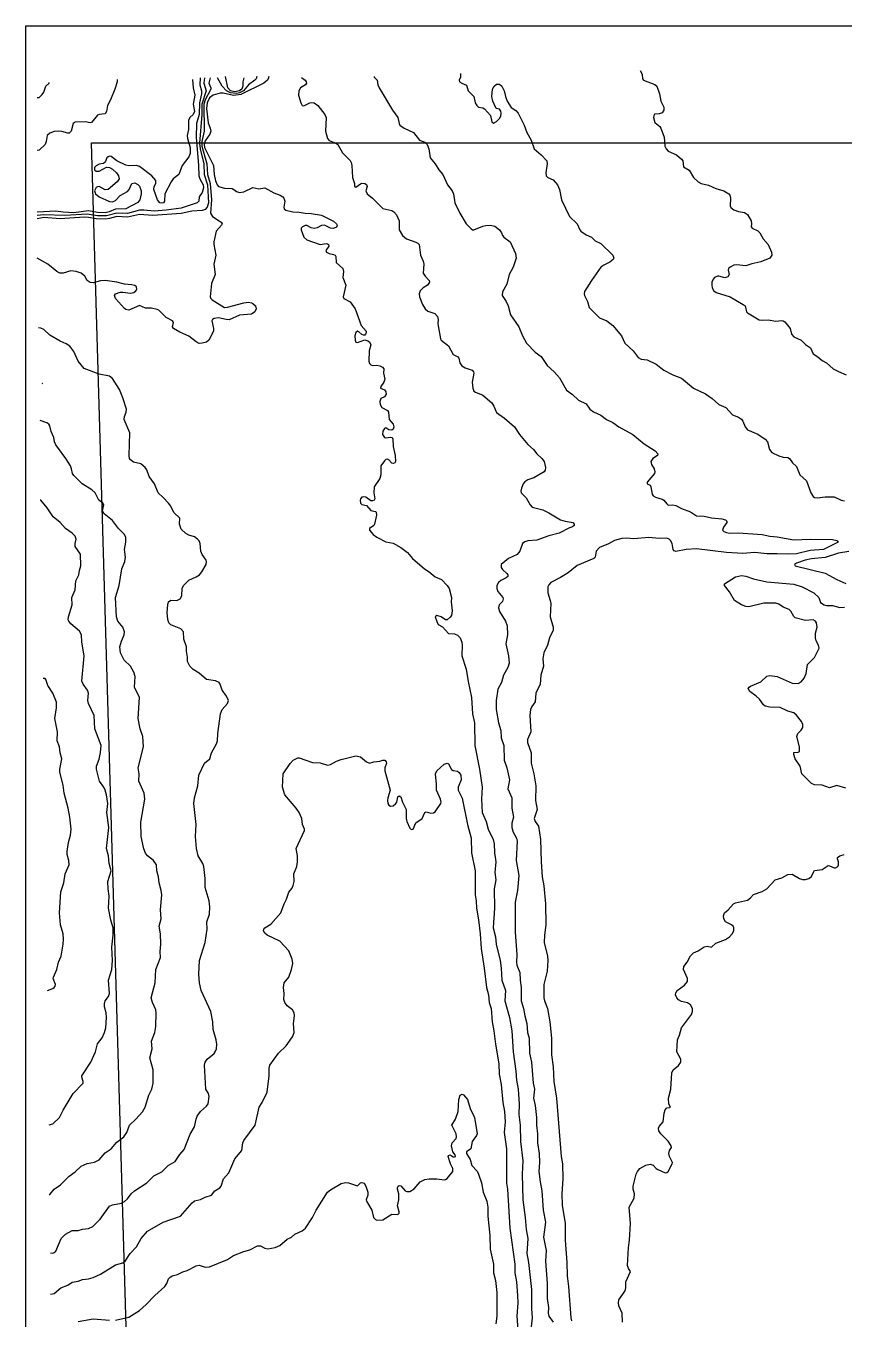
# Model space of a CAD drawing. Header units: feet. Extents: x 3308442 to 3309229, y 1376409 to 1377193.
# Drawn here: x 3308441.6 to 3308650.2, y 1376863.3 to 1377192.8 of the extents above; entities that cross this region are included whole.
import ezdxf

# ---------------------------------------------------------------- set-up
doc = ezdxf.new("R2010")
doc.units = ezdxf.units.FT
doc.header["$MEASUREMENT"] = 0
picture_1 = doc.add_image_def('image1.tif', size_in_pixel=(23683, 23593))

msp = doc.modelspace()

# ---------------------------------------------------------------- linework, layer by layer
at = {"color": 6}
for points, elevation in [([(3308486.03, 1377179.53), (3308485.93, 1377177.81), (3308486.36, 1377176.29), (3308486.41, 1377175.53), (3308485.84, 1377173.24), (3308485.82, 1377170.2), (3308485.08, 1377167.91), (3308484.99, 1377164.49), (3308485.66, 1377157.25), (3308485.7, 1377154.59), (3308485.97, 1377153.82), (3308486.85, 1377152.3), (3308486.93, 1377151.54), (3308486.55, 1377150.37), (3308485.8, 1377149.25), (3308485.7, 1377148.11), (3308485.31, 1377147.73), (3308481.22, 1377146.37), (3308477.41, 1377145.83), (3308474.36, 1377145.59), (3308471.7, 1377145.89), (3308470.55, 1377145.86), (3308467.51, 1377145), (3308464.84, 1377145.06), (3308462.18, 1377144.42), (3308459.89, 1377144.45), (3308457.23, 1377144.84), (3308451.52, 1377144.46), (3308446.19, 1377144.7), (3308444.47, 1377144.53)], 4483), ([(3308487.12, 1377179.53), (3308487.02, 1377178.19), (3308487.55, 1377176.29), (3308486.46, 1377172.86), (3308486.45, 1377170.2), (3308485.87, 1377162.96), (3308486.02, 1377161.44), (3308486.95, 1377157.63), (3308487.1, 1377154.97), (3308487.9, 1377152.3), (3308488.13, 1377147.73), (3308487.79, 1377146.59), (3308487.31, 1377146.03), (3308486.55, 1377145.81), (3308483.88, 1377145.64), (3308481.22, 1377144.97), (3308473.98, 1377144.49), (3308470.55, 1377144.78), (3308467.51, 1377144.08), (3308464.84, 1377144.21), (3308462.94, 1377143.71), (3308461.8, 1377143.59), (3308459.51, 1377143.61), (3308457.61, 1377144.01), (3308456.47, 1377144.06), (3308450.37, 1377143.66), (3308446.19, 1377143.99), (3308444.47, 1377143.66)], 4482), ([(3308488.58, 1377179.53), (3308488.29, 1377178.19), (3308488.75, 1377177.05), (3308488.77, 1377176.67), (3308487.33, 1377174), (3308487, 1377172.86), (3308487.1, 1377166.01), (3308486.47, 1377163.34), (3308486.44, 1377162.2), (3308487.77, 1377157.63), (3308487.93, 1377154.97), (3308488.56, 1377152.68), (3308488.92, 1377148.49), (3308488.65, 1377145.07), (3308489.21, 1377144.25), (3308490.92, 1377143.16), (3308491.41, 1377142.78), (3308491.62, 1377142.4), (3308491.47, 1377142.02), (3308490.14, 1377140.5), (3308489.51, 1377137.83), (3308489.49, 1377137.07), (3308490.04, 1377134.41), (3308489.56, 1377132.12), (3308489.87, 1377129.46), (3308488.96, 1377127.17), (3308488.62, 1377123.74), (3308488.73, 1377123.36), (3308489.14, 1377122.98), (3308492.26, 1377121.09), (3308493.02, 1377121.16), (3308497.21, 1377122.28), (3308498.35, 1377122.38), (3308499.11, 1377122.26), (3308499.49, 1377122.11), (3308500.12, 1377121.46), (3308500.28, 1377120.7), (3308499.97, 1377119.94), (3308499.11, 1377119.38), (3308496.07, 1377119.09), (3308493.4, 1377117.95), (3308492.64, 1377117.98), (3308490.74, 1377118.42), (3308489.59, 1377118.27), (3308489.21, 1377118.03), (3308489.04, 1377117.65), (3308489.44, 1377115.75), (3308489.41, 1377114.99), (3308488.27, 1377112.7), (3308487.69, 1377112.21), (3308486.55, 1377111.94), (3308485.79, 1377111.92), (3308485.02, 1377112.3), (3308483.12, 1377113.77), (3308480.84, 1377114.74), (3308479.22, 1377115.75), (3308478.96, 1377116.13), (3308479.22, 1377117.27), (3308478.99, 1377117.65), (3308477.41, 1377118.52), (3308475.5, 1377120.38), (3308475.12, 1377120.58), (3308473.6, 1377120.93), (3308472.08, 1377120.92), (3308470.55, 1377121.53), (3308467.89, 1377120.38), (3308467.13, 1377120.53), (3308466.75, 1377120.77), (3308464.43, 1377123.36), (3308464.21, 1377124.12), (3308464.46, 1377124.55), (3308465.61, 1377124.95), (3308466.37, 1377125), (3308468.27, 1377124.69), (3308469.16, 1377124.89), (3308469.67, 1377125.27), (3308469.89, 1377125.65), (3308469.79, 1377126.32), (3308469.41, 1377126.64), (3308468.65, 1377126.86), (3308466.75, 1377127.02), (3308464.84, 1377127.55), (3308461.8, 1377127.9), (3308460.66, 1377127.84), (3308458.75, 1377127.32), (3308457.99, 1377127.43), (3308457.24, 1377127.93), (3308456.64, 1377129.07), (3308455.75, 1377129.84), (3308454.44, 1377130.22), (3308453.04, 1377130.41), (3308451.14, 1377129.84), (3308450.31, 1377129.84), (3308449.54, 1377130.22), (3308447.22, 1377132.12), (3308444.47, 1377133.62)], 4481), ([(3308464.87, 1377179.14), (3308464.85, 1377178.57), (3308464.26, 1377176.67), (3308463.22, 1377174), (3308462.45, 1377172.48), (3308462.16, 1377170.96), (3308461.8, 1377170.37), (3308460.27, 1377170.2), (3308459.89, 1377170.02), (3308458.37, 1377168.15), (3308457.99, 1377168.07), (3308456.85, 1377168.34), (3308454.18, 1377168.26), (3308453.68, 1377167.91), (3308453.18, 1377166.01), (3308452.66, 1377165.51), (3308452.28, 1377165.46), (3308450.76, 1377165.93), (3308449.99, 1377165.97), (3308448.85, 1377165.87), (3308447.71, 1377165.48), (3308447.01, 1377164.87), (3308446.79, 1377163.34), (3308446.52, 1377162.58), (3308445.04, 1377161.17), (3308444.47, 1377161.09)], 4485), ([(3308484.13, 1377179.14), (3308484.29, 1377177.05), (3308484.71, 1377175.15), (3308484.28, 1377172.86), (3308484.62, 1377170.96), (3308484.26, 1377170.25), (3308483.41, 1377169.44), (3308483.03, 1377168.67), (3308483.08, 1377166.39), (3308482.75, 1377164.87), (3308482.79, 1377164.1), (3308483.52, 1377161.82), (3308483.47, 1377160.3), (3308483.12, 1377159.4), (3308481.45, 1377157.25), (3308480.57, 1377154.97), (3308479.2, 1377153.82), (3308478.67, 1377153.06), (3308477.08, 1377150.02), (3308476.93, 1377148.11), (3308476.69, 1377147.73), (3308476.27, 1377147.62), (3308475.74, 1377147.73), (3308475.13, 1377148.49), (3308474.22, 1377151.16), (3308474.36, 1377151.9), (3308474.73, 1377152.68), (3308474.71, 1377153.44), (3308473.73, 1377154.59), (3308470.55, 1377157.02), (3308469.79, 1377157.2), (3308467.89, 1377157.13), (3308467.13, 1377157.32), (3308464.79, 1377158.39), (3308463.32, 1377159.52), (3308462.94, 1377159.58), (3308462.56, 1377159.47), (3308462.25, 1377159.15), (3308461.8, 1377158.06), (3308461.42, 1377157.77), (3308460.27, 1377157.55), (3308459.51, 1377157.19), (3308459.13, 1377156.73), (3308459.13, 1377156.16), (3308459.51, 1377155.83), (3308460.27, 1377155.78), (3308462.18, 1377156.81), (3308462.94, 1377156.73), (3308463.7, 1377156.27), (3308464.74, 1377155.35), (3308465.24, 1377154.59), (3308465.43, 1377153.82), (3308464.9, 1377153.06), (3308462.56, 1377151.08), (3308461.8, 1377151.01), (3308460.27, 1377151.86), (3308459.89, 1377151.84), (3308459.51, 1377151.62), (3308459.09, 1377150.78), (3308459.33, 1377150.02), (3308460.32, 1377149.25), (3308462.94, 1377148.1), (3308463.7, 1377147.98), (3308464.46, 1377148.36), (3308465.61, 1377149.58), (3308467.51, 1377150.61), (3308467.97, 1377151.16), (3308468.65, 1377152.63), (3308469.41, 1377152.78), (3308470.17, 1377152.4), (3308470.55, 1377151.96), (3308470.98, 1377150.78), (3308470.97, 1377150.02), (3308470.65, 1377148.49), (3308470.17, 1377147.83), (3308467.13, 1377146.19), (3308464.46, 1377146.1), (3308462.88, 1377145.45), (3308461.8, 1377145.19), (3308459.89, 1377145.24), (3308457.61, 1377145.65), (3308453.8, 1377145.2), (3308451.14, 1377145.33), (3308449.23, 1377145.64), (3308444.47, 1377145.35)], 4484), ([(3308444.47, 1377174.53), (3308445.04, 1377174.54), (3308445.81, 1377175.3), (3308446.2, 1377175.91), (3308446.69, 1377177.43), (3308447.54, 1377178.19), (3308447.54, 1377178.38)], 4485), ([(3308503.51, 1377179.91), (3308503.42, 1377179.33), (3308503.2, 1377178.95), (3308502.31, 1377178.19), (3308496.45, 1377175.3), (3308494.54, 1377175.08), (3308491.88, 1377175.68), (3308491.12, 1377175.67), (3308489.39, 1377175.15), (3308488.45, 1377174.43), (3308487.85, 1377173.24), (3308487.65, 1377171.72), (3308488.07, 1377168.1), (3308488.63, 1377166.77), (3308488.77, 1377166.01), (3308488.55, 1377165.25), (3308487.31, 1377163.53), (3308487.05, 1377162.58), (3308487.15, 1377161.82), (3308489.45, 1377157.25), (3308489.58, 1377154.97), (3308489.97, 1377153.29), (3308490.35, 1377152.27), (3308490.74, 1377151.92), (3308492.26, 1377151.46), (3308494.16, 1377151.35), (3308494.64, 1377151.16), (3308495.3, 1377150.6), (3308496.07, 1377150.34), (3308497.21, 1377150.55), (3308499.49, 1377151.66), (3308501.02, 1377151.33), (3308502.54, 1377151.57), (3308504.82, 1377150.24), (3308506.44, 1377149.64), (3308507.11, 1377149.23), (3308507.39, 1377148.87), (3308507.63, 1377148.11), (3308507.37, 1377146.59), (3308507.49, 1377146.21), (3308507.91, 1377145.83), (3308509.69, 1377145.45), (3308511.3, 1377145.34), (3308512.82, 1377145.05), (3308514.34, 1377145.01), (3308517.01, 1377144.58), (3308520.05, 1377143.03), (3308520.8, 1377142.4), (3308520.97, 1377142.02), (3308520.82, 1377141.55), (3308520.05, 1377141.17), (3308519.29, 1377141.3), (3308517.77, 1377142.02), (3308517.01, 1377141.93), (3308515.87, 1377141.36), (3308515.1, 1377141.17), (3308514.34, 1377141.32), (3308513.2, 1377141.95), (3308512.82, 1377141.98), (3308512.11, 1377141.64), (3308511.8, 1377141.26), (3308511.75, 1377140.88), (3308512.48, 1377138.97), (3308513.2, 1377138.29), (3308516.63, 1377137.1), (3308518.15, 1377137.37), (3308518.53, 1377137.31), (3308518.78, 1377137.07), (3308518.86, 1377136.69), (3308518.11, 1377135.55), (3308518.26, 1377135.17), (3308518.91, 1377134.81), (3308520.05, 1377134.59), (3308520.43, 1377134.37), (3308520.64, 1377134.02), (3308520.72, 1377132.5), (3308522.4, 1377130.98), (3308522.55, 1377130.22), (3308522.38, 1377128.69), (3308523.18, 1377126.79), (3308522.49, 1377123.74), (3308522.63, 1377123.36), (3308524.24, 1377122.48), (3308525.56, 1377120.7), (3308527.12, 1377116.51), (3308528.34, 1377114.99), (3308528.38, 1377114.61), (3308528.22, 1377114.23), (3308528.05, 1377114.03), (3308527.67, 1377113.99), (3308527.29, 1377114.15), (3308526.53, 1377114.89), (3308526.15, 1377114.99), (3308525.76, 1377114.71), (3308525.48, 1377113.84), (3308525.53, 1377112.7), (3308525.76, 1377112.22), (3308526.15, 1377112.13), (3308528.05, 1377112.85), (3308528.81, 1377112.61), (3308529.19, 1377112.32), (3308529.56, 1377111.56), (3308529.09, 1377110.04), (3308529.05, 1377107.37), (3308529.19, 1377106.82), (3308529.57, 1377106.42), (3308529.95, 1377106.3), (3308531.1, 1377106.35), (3308531.86, 1377106.22), (3308532.53, 1377105.85), (3308532.82, 1377105.47), (3308532.76, 1377104.33), (3308533.09, 1377102.8), (3308532.87, 1377102.04), (3308532.13, 1377100.9), (3308532.05, 1377100.52), (3308533, 1377100.05), (3308533.38, 1377099.55), (3308533.46, 1377098.99), (3308533, 1377098.34), (3308532.07, 1377097.85), (3308531.87, 1377097.09), (3308531.96, 1377096.33), (3308532.38, 1377095.57), (3308533.81, 1377094.81), (3308534.01, 1377094.43), (3308534.25, 1377092.52), (3308535.28, 1377091.38), (3308535.45, 1377090.62), (3308535.28, 1377090.09), (3308534.9, 1377089.77), (3308534.14, 1377089.86), (3308533.38, 1377090.39), (3308533, 1377090.24), (3308532.62, 1377089.58), (3308532.54, 1377088.71), (3308533, 1377087.98), (3308533.38, 1377087.86), (3308534.52, 1377088.04), (3308534.9, 1377087.91), (3308535.18, 1377087.57), (3308535.23, 1377085.67), (3308535.78, 1377083.38), (3308535.85, 1377081.86), (3308535.66, 1377081.53), (3308535.28, 1377081.31), (3308534.9, 1377081.4), (3308534.14, 1377082.22), (3308533.76, 1377082.42), (3308533.38, 1377082.37), (3308533, 1377082.04), (3308532.12, 1377080.72), (3308532.08, 1377078.43), (3308531.86, 1377077.54), (3308530.37, 1377075.39), (3308530.3, 1377073.86), (3308530.53, 1377072.34), (3308530.39, 1377071.96), (3308529.95, 1377071.77), (3308529.57, 1377071.82), (3308528.26, 1377072.72), (3308527.67, 1377072.85), (3308527.29, 1377072.72), (3308526.93, 1377072.34), (3308526.82, 1377071.96), (3308526.91, 1377071.2), (3308527.29, 1377070.9), (3308528.43, 1377070.62), (3308529.57, 1377069.32), (3308530.71, 1377069.13), (3308530.91, 1377068.91), (3308531.02, 1377068.15), (3308530.52, 1377065.87), (3308530.3, 1377065.49), (3308529.22, 1377064.73), (3308529.23, 1377064.35), (3308530.16, 1377063.2), (3308531.1, 1377062.52), (3308533.38, 1377061.39), (3308535.28, 1377061.01), (3308537.19, 1377059.89), (3308538.87, 1377058.63), (3308540.21, 1377057.11), (3308543.22, 1377054.45), (3308544.42, 1377053.71), (3308545.95, 1377052.47), (3308547.52, 1377051.78), (3308549.04, 1377050.26), (3308549.52, 1377049.5), (3308550.09, 1377047.21), (3308550.03, 1377046.07), (3308550.27, 1377043.78), (3308550.07, 1377042.64), (3308549.75, 1377042.15), (3308548.99, 1377041.53), (3308548.61, 1377041.5), (3308547.47, 1377042.22), (3308546.33, 1377042.64), (3308545.97, 1377042.26), (3308546.33, 1377041.03), (3308546.71, 1377040.34), (3308547.85, 1377039.67), (3308549.37, 1377038.05), (3308550.9, 1377037.93), (3308551.66, 1377037.63), (3308552.3, 1377036.93), (3308552.76, 1377035.79), (3308552.86, 1377035.03), (3308552.75, 1377032.36), (3308553.89, 1377028.94), (3308554.32, 1377025.82), (3308555.18, 1377021.7), (3308555.48, 1377017.51), (3308555.99, 1377015.23), (3308556.05, 1377009.52), (3308557.24, 1377003.42), (3308557.9, 1376998.86), (3308557.78, 1376995.81), (3308557.95, 1376992.38), (3308558.91, 1376990.1), (3308559.45, 1376988.19), (3308560.72, 1376985.53), (3308561.01, 1376984.39), (3308561.03, 1376982.1), (3308561.43, 1376979.82), (3308561.12, 1376977.15), (3308561.43, 1376975.25), (3308561.01, 1376972.96), (3308561.08, 1376968.01), (3308560.69, 1376963.06), (3308561.32, 1376960.78), (3308561.47, 1376958.88), (3308562.55, 1376954.69), (3308562.79, 1376952.78), (3308562.94, 1376949.74), (3308563.89, 1376947.07), (3308563.69, 1376944.41), (3308564.93, 1376940.22), (3308565.5, 1376936.79), (3308565.85, 1376931.46), (3308566.55, 1376926.51), (3308566.66, 1376924.23), (3308567.07, 1376921.94), (3308567.36, 1376918.13), (3308567.26, 1376915.47), (3308567.63, 1376912.8), (3308567.72, 1376908.62), (3308568.26, 1376903.67), (3308568.1, 1376900.24), (3308568.28, 1376893.77), (3308568.92, 1376889.2), (3308569.15, 1376886.15), (3308569.56, 1376883.87), (3308569.31, 1376880.06), (3308569.74, 1376877.77), (3308570.48, 1376870.92), (3308570.51, 1376865.97), (3308570.7, 1376863.69), (3308570.44, 1376861.4)], 4480), ([(3308500.45, 1377179.91), (3308500.34, 1377179.33), (3308499.99, 1377178.95), (3308498.35, 1377177.75), (3308497.06, 1377176.29), (3308496.07, 1377175.75), (3308495.3, 1377175.61), (3308493.78, 1377175.77), (3308492.78, 1377176.29), (3308491.65, 1377177.43), (3308490.5, 1377179.53)], 4481), ([(3308497.16, 1377179.53), (3308496.94, 1377178.57), (3308496.96, 1377177.43), (3308496.67, 1377176.67), (3308496.07, 1377176.22), (3308494.92, 1377176.02), (3308493.79, 1377176.29), (3308493.08, 1377177.05), (3308492.51, 1377179.91)], 4482), ([(3308511.87, 1377179.63), (3308512.82, 1377178.95), (3308513.1, 1377178.57), (3308513.14, 1377178.19), (3308512.86, 1377177.81), (3308511.66, 1377177.05), (3308511.17, 1377176.29), (3308511.09, 1377175.15), (3308511.68, 1377173.16), (3308512.06, 1377172.56), (3308512.44, 1377172.4), (3308513.96, 1377173.24), (3308514.34, 1377173.32), (3308515.1, 1377173.2), (3308516, 1377172.48), (3308517.85, 1377170.2), (3308518.12, 1377169.44), (3308518.02, 1377166.01), (3308518.48, 1377164.1), (3308518.91, 1377163.6), (3308520.59, 1377162.96), (3308521.11, 1377162.58), (3308522.34, 1377160.42), (3308524.24, 1377158.48), (3308524.52, 1377158.01), (3308524.69, 1377157.25), (3308524.88, 1377154.2), (3308525.35, 1377152.68), (3308525.38, 1377151.86), (3308525.76, 1377151.69), (3308526.91, 1377152.6), (3308527.29, 1377152.71), (3308528.05, 1377152.65), (3308528.43, 1377152.4), (3308528.59, 1377151.92), (3308528.3, 1377150.78), (3308528.6, 1377150.02), (3308529.95, 1377148.91), (3308532.62, 1377146.32), (3308534.9, 1377145.76), (3308535.39, 1377145.45), (3308536.08, 1377144.69), (3308536.74, 1377143.16), (3308536.73, 1377140.88), (3308537.66, 1377139.36), (3308538.65, 1377138.59), (3308541, 1377137.73), (3308541.51, 1377137.45), (3308541.83, 1377137.07), (3308542.22, 1377134.41), (3308542.89, 1377132.88), (3308543.08, 1377132.12), (3308542.88, 1377129.84), (3308543.36, 1377129.07), (3308544.41, 1377127.93), (3308544.51, 1377127.55), (3308543.96, 1377126.79), (3308542.9, 1377126.08), (3308542.14, 1377125.28), (3308541.87, 1377124.51), (3308541.95, 1377123.74), (3308542.68, 1377121.84), (3308543.36, 1377120.7), (3308544.04, 1377120.14), (3308545.82, 1377119.56), (3308546.52, 1377118.79), (3308546.73, 1377118.03), (3308546.61, 1377116.89), (3308547.27, 1377113.08), (3308547.45, 1377112.7), (3308549.37, 1377111.29), (3308550.51, 1377109.1), (3308551.69, 1377108.51), (3308551.96, 1377108.13), (3308552.24, 1377106.99), (3308552.74, 1377106.23), (3308553.56, 1377105.71), (3308555.34, 1377105.09), (3308555.69, 1377104.71), (3308555.76, 1377104.33), (3308555.4, 1377102.04), (3308555.51, 1377100.52), (3308555.84, 1377099.76), (3308556.23, 1377099.47), (3308558.13, 1377098.74), (3308560.41, 1377096.75), (3308560.93, 1377095.95), (3308561.56, 1377094.27), (3308563.59, 1377092.9), (3308566.17, 1377090.62), (3308567.41, 1377088.71), (3308569.55, 1377086.17), (3308570.98, 1377084.91), (3308571.86, 1377083.76), (3308573.15, 1377082.62), (3308573.71, 1377081.86), (3308574.09, 1377080.34), (3308573.98, 1377079.58), (3308573.74, 1377079.21), (3308571.08, 1377077.64), (3308569.55, 1377077.16), (3308568.79, 1377076.67), (3308568.39, 1377076.15), (3308567.96, 1377075.01), (3308567.8, 1377074.25), (3308567.88, 1377073.86), (3308569.17, 1377072.54), (3308570.12, 1377070.82), (3308570.69, 1377070.2), (3308573.36, 1377069.48), (3308574.88, 1377068.79), (3308577.93, 1377066.99), (3308579.07, 1377066.62), (3308580.59, 1377066.41), (3308581.04, 1377066.25), (3308581.41, 1377065.87), (3308581.38, 1377065.49), (3308580.97, 1377065.17), (3308580.21, 1377064.93), (3308577.55, 1377063.56), (3308574.88, 1377062.89), (3308571.84, 1377061.78), (3308569.55, 1377061.64), (3308568.79, 1377061.4), (3308568.24, 1377060.92), (3308567.5, 1377059.02), (3308566.89, 1377058.12), (3308564.6, 1377057.12), (3308562.8, 1377055.59), (3308562.73, 1377054.83), (3308563.08, 1377054.3), (3308564.2, 1377053.3), (3308564.47, 1377052.92), (3308564.44, 1377052.54), (3308564.07, 1377052.16), (3308562.7, 1377051.52), (3308562.08, 1377051.02), (3308561.68, 1377050.26), (3308561.64, 1377049.5), (3308561.94, 1377048.7), (3308563.16, 1377047.21), (3308563.3, 1377046.83), (3308563.08, 1377046.19), (3308562.23, 1377045.31), (3308562.08, 1377044.55), (3308562.32, 1377043.62), (3308563.88, 1377041.12), (3308564.33, 1377039.98), (3308564.37, 1377037.69), (3308563.94, 1377035.41), (3308564.62, 1377032.36), (3308564.78, 1377030.46), (3308564.5, 1377029.32), (3308563.39, 1377027.41), (3308562.88, 1377025.51), (3308561.94, 1377023.84), (3308561.49, 1377020.94), (3308561.52, 1377018.65), (3308562.09, 1377015.23), (3308562.65, 1377013.32), (3308562.79, 1377011.42), (3308563.43, 1377009.52), (3308563.5, 1377005.71), (3308564.21, 1377003.81), (3308564.86, 1377000.76), (3308564.46, 1376998.47), (3308565.46, 1376996.19), (3308565.49, 1376993.52), (3308565.91, 1376991.24), (3308565.46, 1376989.72), (3308565.46, 1376988.57), (3308565.83, 1376987.43), (3308566.64, 1376985.91), (3308566.83, 1376985.15), (3308566.6, 1376980.2), (3308567.28, 1376976.39), (3308566.92, 1376972.58), (3308566.35, 1376969.54), (3308566.36, 1376961.92), (3308566.76, 1376956.21), (3308566.67, 1376954.31), (3308566.79, 1376953.55), (3308567.54, 1376951.64), (3308567.59, 1376949.74), (3308567.84, 1376947.83), (3308567.9, 1376944.41), (3308568.49, 1376942.5), (3308568.79, 1376940.6), (3308569.3, 1376938.7), (3308569.5, 1376936.41), (3308569.93, 1376934.89), (3308570, 1376931.08), (3308570.51, 1376928.8), (3308570.95, 1376923.47), (3308571.25, 1376921.94), (3308571.04, 1376919.66), (3308571.47, 1376917.75), (3308571.74, 1376914.71), (3308571.75, 1376912.8), (3308572.06, 1376910.52), (3308572.03, 1376908.23), (3308572.43, 1376905.57), (3308572.5, 1376903.28), (3308572.35, 1376901), (3308572.67, 1376898.34), (3308573.16, 1376896.05), (3308573.49, 1376891.1), (3308574.04, 1376888.05), (3308573.6, 1376884.25), (3308574.22, 1376880.82), (3308574.08, 1376878.15), (3308574.53, 1376872.44), (3308574.48, 1376868.64), (3308574.83, 1376866.35), (3308574.71, 1376864.83), (3308574.94, 1376864.07), (3308576, 1376862.54)], 4479), ([(3308530.42, 1377179.91), (3308530.42, 1377179.72), (3308531.16, 1377178.95), (3308531.37, 1377177.81), (3308531.7, 1377177.05), (3308535.05, 1377171.34), (3308536.4, 1377169.44), (3308536.76, 1377167.91), (3308536.98, 1377167.53), (3308538.04, 1377166.77), (3308540.41, 1377165.63), (3308541.99, 1377163.72), (3308543.28, 1377163.16), (3308543.89, 1377162.58), (3308544.34, 1377161.44), (3308544.68, 1377159.15), (3308545.93, 1377157.63), (3308546.88, 1377156.11), (3308547.93, 1377154.97), (3308549.1, 1377152.3), (3308550.27, 1377150.78), (3308550.59, 1377150.02), (3308551, 1377147.73), (3308552.23, 1377145.07), (3308553.87, 1377142.4), (3308555.08, 1377141.1), (3308555.46, 1377140.85), (3308555.84, 1377140.81), (3308558.13, 1377141.79), (3308558.89, 1377141.98), (3308560.03, 1377142.02), (3308561.18, 1377141.82), (3308562.34, 1377140.88), (3308562.84, 1377140.12), (3308563.08, 1377139.4), (3308563.46, 1377138.95), (3308565.09, 1377137.83), (3308566.45, 1377134.79), (3308566.58, 1377133.64), (3308565.79, 1377131.36), (3308564.85, 1377129.46), (3308564.22, 1377127.02), (3308563.08, 1377125.04), (3308562.99, 1377124.12), (3308564.01, 1377122.6), (3308564.53, 1377121.46), (3308565.13, 1377119.18), (3308567.31, 1377116.13), (3308568.19, 1377113.84), (3308569.2, 1377111.94), (3308571.46, 1377109.72), (3308572.98, 1377108.58), (3308574.5, 1377106.32), (3308576.27, 1377104.71), (3308577.61, 1377103.18), (3308579.45, 1377100.04), (3308580.97, 1377098.87), (3308582.5, 1377097.44), (3308584.4, 1377096.52), (3308585.41, 1377095.19), (3308586.31, 1377094.49), (3308588.21, 1377093.67), (3308589.63, 1377092.52), (3308591.22, 1377091.76), (3308592.75, 1377090.62), (3308596.29, 1377088.71), (3308599.25, 1377086.31), (3308602.01, 1377084.53), (3308602.68, 1377083.8), (3308602.65, 1377083.38), (3308601.41, 1377082.62), (3308600.89, 1377081.86), (3308601.06, 1377081.1), (3308601.79, 1377079.96), (3308601.97, 1377079.2), (3308601.87, 1377078.81), (3308600.01, 1377076.53), (3308600.01, 1377076.15), (3308600.77, 1377075.77), (3308600.96, 1377075.39), (3308601.28, 1377073.48), (3308601.48, 1377073.1), (3308602.09, 1377072.72), (3308603.82, 1377072.23), (3308604.23, 1377071.96), (3308604.96, 1377071.01), (3308605.34, 1377070.73), (3308606.49, 1377070.78), (3308607.25, 1377070.64), (3308608.77, 1377069.84), (3308611.05, 1377069.02), (3308612.58, 1377067.96), (3308614.48, 1377067.88), (3308616.39, 1377067.46), (3308619.05, 1377067.25), (3308619.93, 1377067.01), (3308620.33, 1377066.63), (3308620.33, 1377066.25), (3308619.47, 1377065.11), (3308619.18, 1377064.35), (3308619.5, 1377063.97), (3308620.19, 1377063.7), (3308620.95, 1377063.59), (3308623.24, 1377063.68), (3308629.33, 1377063.23), (3308631.24, 1377062.79), (3308633.14, 1377062.66), (3308637.33, 1377061.91), (3308641.52, 1377062.03), (3308647.23, 1377061.93), (3308648.37, 1377061.68), (3308648.67, 1377061.3), (3308644.94, 1377059.45), (3308641.52, 1377059.12), (3308638.09, 1377058.31), (3308635.8, 1377058.19), (3308633.14, 1377058.34), (3308630.47, 1377058.3), (3308627.43, 1377058.65), (3308624.38, 1377058.4), (3308620.19, 1377058.61), (3308612.58, 1377059.56), (3308609.91, 1377059.43), (3308607.25, 1377058.89), (3308606.87, 1377059.05), (3308606.62, 1377059.4), (3308606.34, 1377060.92), (3308605.94, 1377061.68), (3308605.58, 1377062.06), (3308604.96, 1377062.29), (3308603.06, 1377062.18), (3308600.39, 1377062.48), (3308596.59, 1377062.11), (3308594.68, 1377062.28), (3308593.54, 1377062.23), (3308591.68, 1377061.68), (3308590.11, 1377060.82), (3308587.83, 1377059.92), (3308587.02, 1377059.02), (3308586.74, 1377057.49), (3308586.41, 1377057.11), (3308582.12, 1377055.36), (3308579.83, 1377053.46), (3308577.93, 1377052.28), (3308575.41, 1377051.02), (3308574.88, 1377050.41), (3308574.67, 1377049.88), (3308574.64, 1377048.35), (3308575.28, 1377046.45), (3308575.39, 1377045.69), (3308575.23, 1377042.26), (3308576, 1377039.6), (3308576.03, 1377038.83), (3308575.08, 1377036.93), (3308574.57, 1377035.03), (3308573.63, 1377033.12), (3308573.39, 1377031.6), (3308573.52, 1377029.7), (3308572.88, 1377027.41), (3308572.7, 1377025.13), (3308571.64, 1377022.84), (3308571.46, 1377020.6), (3308570.55, 1377019.42), (3308570.25, 1377018.65), (3308570.11, 1377017.13), (3308570.34, 1377012.94), (3308569.49, 1377011.04), (3308569.44, 1377010.28), (3308570.41, 1377007.61), (3308570.38, 1377004.95), (3308571.11, 1377002.28), (3308571.6, 1376999.24), (3308571.54, 1376995.43), (3308571.91, 1376993.14), (3308571.19, 1376990.86), (3308571.46, 1376990.14), (3308572.29, 1376988.96), (3308572.83, 1376985.53), (3308572.93, 1376979.82), (3308573.21, 1376976.01), (3308573.68, 1376973.73), (3308574.1, 1376969.16), (3308574.13, 1376963.83), (3308573.78, 1376961.16), (3308573.77, 1376959.26), (3308574.56, 1376955.83), (3308574.66, 1376954.69), (3308574.5, 1376952.02), (3308573.65, 1376948.6), (3308573.67, 1376945.17), (3308573.8, 1376944.41), (3308574.55, 1376942.5), (3308575.17, 1376939.08), (3308575.61, 1376934.89), (3308575.64, 1376930.7), (3308576.01, 1376927.65), (3308576.2, 1376923.85), (3308576.84, 1376919.66), (3308578.08, 1376904.81), (3308578.41, 1376902.9), (3308578.49, 1376899.1), (3308578.27, 1376895.29), (3308578.31, 1376892.37), (3308579.07, 1376887.67), (3308579.09, 1376883.49), (3308579.55, 1376877.77), (3308579.56, 1376874.35), (3308579.93, 1376871.68), (3308580.54, 1376863.69), (3308580.72, 1376862.92)], 4478), ([(3308552.41, 1377180.67), (3308552.42, 1377179.77), (3308552.04, 1377178.95), (3308552.17, 1377178.57), (3308552.72, 1377178.19), (3308553.94, 1377177.71), (3308554.38, 1377176.29), (3308555.8, 1377174.77), (3308556.15, 1377173.24), (3308556.59, 1377172.48), (3308556.99, 1377172.13), (3308558.13, 1377171.92), (3308558.51, 1377171.67), (3308560.03, 1377169.98), (3308560.41, 1377168.39), (3308560.79, 1377168.04), (3308561.56, 1377168.42), (3308562.32, 1377169.21), (3308562.67, 1377169.82), (3308562.79, 1377170.58), (3308562.7, 1377171.1), (3308562.32, 1377171.56), (3308561.51, 1377171.72), (3308560.62, 1377173.62), (3308560.4, 1377174.77), (3308560.56, 1377176.67), (3308560.98, 1377177.43), (3308561.56, 1377177.92), (3308562.32, 1377177.97), (3308562.96, 1377177.43), (3308563.56, 1377176.29), (3308563.85, 1377174.77), (3308564.34, 1377173.62), (3308565.36, 1377172.05), (3308566.51, 1377171.22), (3308567.07, 1377170.58), (3308568.6, 1377167.53), (3308569.27, 1377165.63), (3308570.45, 1377163.72), (3308571.15, 1377161.44), (3308572.98, 1377159.92), (3308574.38, 1377158.39), (3308574.53, 1377157.63), (3308574.19, 1377155.35), (3308574.27, 1377154.59), (3308574.68, 1377154.2), (3308576.03, 1377153.57), (3308577.14, 1377152.3), (3308577.65, 1377151.16), (3308578.17, 1377148.49), (3308580.21, 1377144.28), (3308582.16, 1377142.4), (3308582.78, 1377140.88), (3308583.06, 1377140.5), (3308584.4, 1377139.59), (3308585.77, 1377138.97), (3308586.69, 1377138.01), (3308588.21, 1377137.39), (3308591.27, 1377134.41), (3308591.51, 1377133.64), (3308591.35, 1377133.26), (3308590.49, 1377132.6), (3308588.97, 1377131.85), (3308588.21, 1377131.3), (3308585.81, 1377127.93), (3308584.02, 1377125.12), (3308583.9, 1377124.51), (3308583.99, 1377124.12), (3308584.78, 1377122.6), (3308585.18, 1377121.08), (3308587.83, 1377118.45), (3308589.73, 1377117.7), (3308591.26, 1377116.44), (3308593.4, 1377113.84), (3308594.31, 1377111.94), (3308596.43, 1377110.04), (3308597.73, 1377108.3), (3308598.49, 1377107.92), (3308600.01, 1377107.71), (3308602.26, 1377106.61), (3308604.2, 1377105.12), (3308606.49, 1377103.94), (3308608.77, 1377103.02), (3308611.82, 1377100.52), (3308614.86, 1377099.09), (3308616.58, 1377097.85), (3308618.26, 1377096.33), (3308620.07, 1377095.57), (3308621.72, 1377093.73), (3308623.24, 1377093.14), (3308624, 1377092.61), (3308624.38, 1377092.09), (3308624.93, 1377090.62), (3308625.6, 1377089.86), (3308628.19, 1377088.79), (3308630.09, 1377087.51), (3308630.68, 1377086.81), (3308631.17, 1377084.91), (3308631.78, 1377084.15), (3308633.52, 1377083.23), (3308634.66, 1377082.94), (3308635.8, 1377082.85), (3308636.29, 1377082.62), (3308636.99, 1377081.48), (3308638.09, 1377080.53), (3308638.88, 1377078.43), (3308640.57, 1377076.91), (3308641.74, 1377073.86), (3308642.28, 1377072.95), (3308642.66, 1377072.69), (3308643.42, 1377072.54), (3308645.32, 1377072.87), (3308647.61, 1377072.81), (3308649.4, 1377071.96), (3308650.27, 1377071.81)], 4477), ([(3308598.2, 1377181.43), (3308598.68, 1377180.48), (3308598.8, 1377179.33), (3308599.08, 1377178.95), (3308601.92, 1377177.89), (3308602.43, 1377177.43), (3308603.09, 1377175.53), (3308603.51, 1377173.62), (3308604.25, 1377172.1), (3308604.27, 1377171.34), (3308603.82, 1377170.68), (3308603.06, 1377170.39), (3308601.92, 1377170.35), (3308601.73, 1377170.2), (3308601.59, 1377169.44), (3308601.92, 1377168.19), (3308603.21, 1377167.15), (3308603.44, 1377166.77), (3308604.3, 1377164.49), (3308604.52, 1377162.2), (3308604.8, 1377161.44), (3308605.34, 1377160.91), (3308607.45, 1377159.92), (3308608.77, 1377158.87), (3308609.06, 1377158.39), (3308609.25, 1377156.87), (3308610.67, 1377156.08), (3308611.82, 1377154.2), (3308612.96, 1377153.07), (3308613.72, 1377152.65), (3308615.62, 1377152.25), (3308617.53, 1377151.34), (3308619.51, 1377150.78), (3308620.76, 1377150.02), (3308621.02, 1377149.64), (3308621.2, 1377148.87), (3308621.17, 1377146.97), (3308621.34, 1377146.52), (3308622.1, 1377145.95), (3308623.24, 1377145.51), (3308624.76, 1377145.25), (3308625.52, 1377144.75), (3308626.5, 1377143.16), (3308626.61, 1377142.4), (3308626.46, 1377141.64), (3308626.79, 1377141.26), (3308628.19, 1377140.55), (3308628.7, 1377140.12), (3308629.55, 1377138.59), (3308630.82, 1377137.07), (3308631.66, 1377135.17), (3308631.74, 1377134.41), (3308631.24, 1377133.64), (3308628.95, 1377132.7), (3308626.67, 1377132.21), (3308625.14, 1377131.69), (3308622.86, 1377131.93), (3308622.1, 1377131.82), (3308621.12, 1377131.36), (3308620.69, 1377130.98), (3308620.63, 1377130.6), (3308620.86, 1377129.46), (3308620.57, 1377128.91), (3308619.81, 1377128.59), (3308618.29, 1377129.06), (3308617.91, 1377129.02), (3308617.18, 1377128.69), (3308616.77, 1377128.31), (3308616.45, 1377127.55), (3308616.43, 1377126.79), (3308616.58, 1377126.03), (3308616.97, 1377125.27), (3308617.6, 1377124.89), (3308621.18, 1377123.74), (3308624.48, 1377121.84), (3308625, 1377121.46), (3308625.34, 1377119.94), (3308625.52, 1377119.69), (3308628.57, 1377117.94), (3308629.33, 1377117.82), (3308630.85, 1377117.93), (3308632.76, 1377117.54), (3308634.28, 1377117.71), (3308634.66, 1377117.67), (3308635.04, 1377117.43), (3308636.45, 1377115.75), (3308636.81, 1377114.23), (3308637.33, 1377113.55), (3308639.26, 1377112.7), (3308640.37, 1377111.62), (3308641.66, 1377110.8), (3308642.28, 1377109.28), (3308643.49, 1377108.51), (3308644.56, 1377107.55), (3308645.7, 1377106.96), (3308647.41, 1377105.47), (3308648.75, 1377104.73), (3308650.75, 1377103.94)], 4476), ([(3308447.9, 1376880.21), (3308448.47, 1376880.14), (3308448.85, 1376880.29), (3308449.23, 1376880.68), (3308450.65, 1376883.87), (3308451.75, 1376885.01), (3308453.42, 1376885.9), (3308454.94, 1376885.91), (3308456.09, 1376886.29), (3308457.61, 1376886.45), (3308458.65, 1376886.91), (3308460.57, 1376888.82), (3308462.94, 1376892.15), (3308463.7, 1376892.47), (3308465.99, 1376892.91), (3308466.75, 1376893.3), (3308467.51, 1376893.98), (3308468.48, 1376895.29), (3308469.33, 1376896.05), (3308472.46, 1376898.07), (3308474.22, 1376899.86), (3308476.27, 1376900.88), (3308477.87, 1376902.52), (3308479.69, 1376903.5), (3308480.84, 1376905.27), (3308481.98, 1376906.56), (3308483.5, 1376910.43), (3308484.64, 1376912.31), (3308485.02, 1376914.33), (3308485.3, 1376915.09), (3308486.17, 1376916.26), (3308487.69, 1376917.61), (3308488.07, 1376918.23), (3308488.35, 1376920.04), (3308488.13, 1376920.8), (3308487.47, 1376921.94), (3308487.12, 1376928.03), (3308487.31, 1376928.8), (3308487.83, 1376929.56), (3308489.59, 1376931.06), (3308489.88, 1376931.46), (3308490.2, 1376932.22), (3308490.31, 1376933.36), (3308490.14, 1376934.51), (3308489.35, 1376937.17), (3308489.25, 1376939.08), (3308488.76, 1376941.74), (3308486.33, 1376947.07), (3308485.88, 1376948.98), (3308485.72, 1376951.26), (3308485.86, 1376954.69), (3308487.33, 1376959.26), (3308487.8, 1376962.68), (3308487.72, 1376964.59), (3308488.43, 1376966.49), (3308488.55, 1376968.39), (3308488.31, 1376969.92), (3308487.31, 1376973.34), (3308487.28, 1376975.63), (3308487, 1376978.68), (3308486.72, 1376979.44), (3308485.56, 1376981.34), (3308485.09, 1376983.24), (3308484.87, 1376986.29), (3308484.99, 1376989.34), (3308484.47, 1376994.67), (3308484.64, 1376996.13), (3308485.43, 1376999.24), (3308485.73, 1377001.9), (3308487.13, 1377004.95), (3308488.55, 1377006.09), (3308488.93, 1377007.61), (3308490.24, 1377009.9), (3308490.47, 1377010.66), (3308490.57, 1377012.56), (3308491.22, 1377017.51), (3308491.68, 1377018.65), (3308493, 1377020.18), (3308493.27, 1377020.94), (3308492.73, 1377022.08), (3308491.68, 1377023.6), (3308491.16, 1377025.13), (3308490.88, 1377025.51), (3308489.97, 1377025.96), (3308487.64, 1377026.27), (3308485.79, 1377027.91), (3308484.26, 1377028.81), (3308483.41, 1377029.7), (3308482.83, 1377030.84), (3308482.8, 1377031.98), (3308482.52, 1377033.5), (3308482.54, 1377034.65), (3308481.86, 1377036.55), (3308481.76, 1377038.45), (3308481.1, 1377039.22), (3308478.55, 1377040.21), (3308478.08, 1377040.74), (3308477.79, 1377041.62), (3308477.63, 1377043.4), (3308477.8, 1377045.31), (3308478.01, 1377046.07), (3308478.55, 1377046.49), (3308480.07, 1377046.4), (3308480.96, 1377046.83), (3308481.35, 1377047.59), (3308481.44, 1377049.5), (3308481.77, 1377050.26), (3308483.12, 1377051.57), (3308485.02, 1377052.41), (3308485.84, 1377052.92), (3308486.5, 1377053.68), (3308487.59, 1377055.59), (3308487.7, 1377056.35), (3308487.55, 1377056.73), (3308486.55, 1377058.14), (3308486.2, 1377059.02), (3308486.01, 1377060.92), (3308485.79, 1377061.59), (3308485.4, 1377062.08), (3308484.64, 1377062.61), (3308483.12, 1377063.07), (3308482.36, 1377063.48), (3308481.22, 1377064.59), (3308480.75, 1377065.87), (3308480.84, 1377067.39), (3308479.31, 1377068.83), (3308478.53, 1377070.44), (3308478, 1377071.2), (3308476.65, 1377072.7), (3308475.35, 1377073.86), (3308474.41, 1377076.15), (3308473.08, 1377078.05), (3308472.46, 1377079.7), (3308472.06, 1377080.34), (3308470.94, 1377081.22), (3308469.03, 1377081.7), (3308468.25, 1377082.24), (3308468.06, 1377082.62), (3308467.98, 1377083.38), (3308468.15, 1377089.1), (3308466.69, 1377092.52), (3308466.76, 1377093.28), (3308467.22, 1377094.43), (3308467.28, 1377095.19), (3308466.37, 1377098.08), (3308465.47, 1377100.14), (3308463.7, 1377102.99), (3308462.94, 1377103.55), (3308460.27, 1377104.08), (3308456.47, 1377105.56), (3308454.93, 1377107.37), (3308453.8, 1377109.86), (3308452.83, 1377111.18), (3308451.9, 1377111.84), (3308450.37, 1377112.52), (3308447.71, 1377114.05), (3308446.19, 1377115.46), (3308445.42, 1377115.81), (3308444.85, 1377115.89)], 4480), ([(3308445.81, 1377101.58), (3308445.85, 1377101.66), (3308445.81, 1377101.74), (3308445.74, 1377101.66), (3308445.81, 1377101.58)], 4479), ([(3308447.52, 1376895.13), (3308447.71, 1376895.13), (3308448.8, 1376896.43), (3308450.42, 1376897.57), (3308452.66, 1376899.81), (3308454.18, 1376900.88), (3308455.71, 1376902.32), (3308457.23, 1376903.01), (3308459.13, 1376903.32), (3308460.27, 1376903.94), (3308461.8, 1376905.68), (3308463.32, 1376906.73), (3308464.84, 1376908.47), (3308466.61, 1376909.76), (3308467.34, 1376910.9), (3308468, 1376912.8), (3308469.67, 1376914.33), (3308471.32, 1376916.14), (3308472.03, 1376917.37), (3308472.97, 1376920.42), (3308473.69, 1376921.94), (3308474.1, 1376923.47), (3308474.07, 1376926.89), (3308473.25, 1376929.94), (3308473.8, 1376932.22), (3308473.67, 1376934.13), (3308474.45, 1376936.41), (3308474.76, 1376937.93), (3308474.85, 1376941.36), (3308474.74, 1376942.12), (3308473.86, 1376944.03), (3308473.58, 1376945.17), (3308474.57, 1376948.98), (3308474.76, 1376952.4), (3308475.91, 1376955.45), (3308475.82, 1376956.97), (3308476, 1376958.88), (3308475.93, 1376961.54), (3308475.62, 1376963.44), (3308476.08, 1376965.35), (3308475.94, 1376967.63), (3308476.24, 1376971.44), (3308476.11, 1376972.58), (3308475.6, 1376974.49), (3308475.45, 1376976.01), (3308474.99, 1376977.53), (3308474.89, 1376979.06), (3308474.14, 1376980.2), (3308472.6, 1376981.34), (3308472.08, 1376982.03), (3308471.7, 1376983.15), (3308471.03, 1376986.29), (3308470.94, 1376989.96), (3308471.95, 1376995.81), (3308471.73, 1376997.33), (3308470.43, 1377000.38), (3308470.46, 1377002.28), (3308470.27, 1377003.81), (3308471.64, 1377009.14), (3308471.42, 1377011.8), (3308470.79, 1377013.7), (3308470.21, 1377016.37), (3308470.59, 1377021.7), (3308469.32, 1377024.37), (3308469.45, 1377027.03), (3308469.14, 1377028.17), (3308468.27, 1377029.68), (3308466.71, 1377031.22), (3308465.76, 1377033.12), (3308465.59, 1377034.65), (3308465.99, 1377036.06), (3308466.68, 1377037.69), (3308466.74, 1377038.45), (3308466.31, 1377039.6), (3308465.07, 1377041.12), (3308464.69, 1377042.26), (3308464.47, 1377047.21), (3308465.42, 1377050.26), (3308466.09, 1377054.45), (3308466.86, 1377056.35), (3308466.97, 1377057.49), (3308466.79, 1377059.4), (3308467.07, 1377061.3), (3308467.08, 1377062.44), (3308466.76, 1377063.2), (3308465.21, 1377064.73), (3308463.7, 1377066.82), (3308461.54, 1377068.53), (3308461.19, 1377069.3), (3308461.45, 1377070.82), (3308461.22, 1377071.2), (3308460.19, 1377071.96), (3308459.27, 1377073.86), (3308458.41, 1377074.63), (3308455.99, 1377076.15), (3308453.8, 1377078.23), (3308453.48, 1377078.81), (3308453.27, 1377079.96), (3308452.95, 1377080.72), (3308451.79, 1377082.62), (3308449.23, 1377086.08), (3308448.95, 1377086.81), (3308448.78, 1377087.95), (3308448.04, 1377089.48), (3308447.71, 1377090.94), (3308447.46, 1377091.38), (3308446.95, 1377091.71), (3308445.23, 1377092.25)], 4479), ([(3308447.52, 1376912.84), (3308448.47, 1376913.12), (3308450.2, 1376914.71), (3308451.14, 1376916.62), (3308453.67, 1376920.8), (3308456.2, 1376923.47), (3308456.24, 1376923.85), (3308455.84, 1376924.99), (3308455.9, 1376925.37), (3308458.15, 1376928.8), (3308459.39, 1376931.46), (3308459.89, 1376933.51), (3308461.04, 1376935), (3308461.7, 1376936.41), (3308461.96, 1376937.55), (3308462.2, 1376940.22), (3308462.07, 1376941.36), (3308461.63, 1376942.88), (3308461.64, 1376943.65), (3308461.87, 1376944.41), (3308462.69, 1376945.55), (3308462.96, 1376946.31), (3308462.64, 1376949.74), (3308463.54, 1376952.4), (3308463.67, 1376954.69), (3308463.55, 1376958.11), (3308463.89, 1376961.16), (3308463.91, 1376963.06), (3308463.3, 1376964.97), (3308462.7, 1376968.01), (3308462.89, 1376971.06), (3308462.57, 1376972.96), (3308462.54, 1376974.87), (3308463.35, 1376977.53), (3308462.85, 1376979.44), (3308462.69, 1376981.34), (3308462.13, 1376983.24), (3308462.8, 1376988.57), (3308462.23, 1376992.38), (3308462.5, 1376994.67), (3308462.17, 1376996.95), (3308461.85, 1376998.09), (3308461.51, 1376998.86), (3308460.36, 1377000.38), (3308459.58, 1377003.42), (3308459.66, 1377004.19), (3308460.27, 1377006.01), (3308460.66, 1377007.71), (3308460.8, 1377009.52), (3308459.21, 1377013.7), (3308459.03, 1377017.13), (3308457.55, 1377020.18), (3308457.45, 1377020.94), (3308457.6, 1377022.84), (3308457.32, 1377023.6), (3308456.23, 1377025.13), (3308455.89, 1377025.89), (3308456.48, 1377032.36), (3308455.87, 1377035.79), (3308455.76, 1377037.69), (3308455.32, 1377038.59), (3308453.04, 1377040.48), (3308452.53, 1377041.12), (3308452.41, 1377041.5), (3308452.5, 1377042.26), (3308453.43, 1377045.31), (3308453.32, 1377047.21), (3308454.19, 1377049.12), (3308454.31, 1377051.4), (3308455.15, 1377052.92), (3308455.26, 1377054.07), (3308455.6, 1377055.21), (3308455.51, 1377058.25), (3308454.22, 1377060.16), (3308454.15, 1377060.92), (3308454.42, 1377062.06), (3308454.17, 1377062.82), (3308453.38, 1377063.58), (3308451.7, 1377064.73), (3308450.4, 1377066.25), (3308448.56, 1377067.77), (3308447.01, 1377070.06), (3308445.42, 1377071.94), (3308445.23, 1377071.94)], 4478), ([(3308651.42, 1377058.9), (3308648.75, 1377058.45), (3308645.32, 1377057.36), (3308641.9, 1377057.05), (3308640.26, 1377056.73), (3308638.05, 1377055.97), (3308637.51, 1377055.59), (3308637.73, 1377055.21), (3308645.32, 1377053.39), (3308648.37, 1377051.76), (3308650.65, 1377050.73)], 4477), ([(3308650.65, 1376998.63), (3308648.37, 1376999.28), (3308646.47, 1376998.71), (3308644.56, 1376999.41), (3308642.66, 1376999.42), (3308641.9, 1376999.82), (3308639.44, 1377002.28), (3308638.95, 1377004.19), (3308637.72, 1377006.09), (3308637.33, 1377007.23), (3308637.33, 1377007.68), (3308638.47, 1377007.77), (3308638.85, 1377007.99), (3308638.85, 1377009.14), (3308638.17, 1377011.8), (3308638.41, 1377012.56), (3308639.23, 1377013.36), (3308639.63, 1377014.09), (3308639.65, 1377014.85), (3308639.35, 1377015.61), (3308638.09, 1377017.22), (3308637.33, 1377017.8), (3308635.8, 1377018.2), (3308633.9, 1377019.16), (3308631.24, 1377019.23), (3308630.09, 1377019.46), (3308629.67, 1377019.8), (3308628.66, 1377021.32), (3308627.81, 1377022.09), (3308626.14, 1377023.22), (3308625.76, 1377023.99), (3308625.96, 1377024.37), (3308626.29, 1377024.56), (3308628.95, 1377025.69), (3308630.47, 1377027.12), (3308631.24, 1377027.32), (3308633.11, 1377027.03), (3308636.95, 1377025.33), (3308638.47, 1377025.29), (3308639.23, 1377025.69), (3308639.97, 1377026.65), (3308640.5, 1377027.79), (3308640.85, 1377030.08), (3308642.66, 1377031.93), (3308643.79, 1377034.27), (3308643.68, 1377035.03), (3308643.09, 1377036.17), (3308642.89, 1377036.93), (3308642.93, 1377038.07), (3308643.32, 1377039.6), (3308643.15, 1377040.74), (3308642.86, 1377041.12), (3308642.28, 1377041.5), (3308640.37, 1377041.36), (3308637.71, 1377042.03), (3308637.33, 1377042.35), (3308636.57, 1377043.73), (3308636.18, 1377044.09), (3308634.66, 1377044.7), (3308633.52, 1377045.47), (3308632.76, 1377045.78), (3308629.71, 1377045.73), (3308625.9, 1377044.84), (3308625.14, 1377044.9), (3308624, 1377045.32), (3308622.24, 1377046.45), (3308620.95, 1377048.63), (3308619.67, 1377050.26), (3308619.66, 1377050.64), (3308622.48, 1377052.41), (3308624, 1377052.78), (3308625.14, 1377052.61), (3308627.05, 1377051.96), (3308630.47, 1377051.19), (3308637.33, 1377050.59), (3308639.5, 1377049.88), (3308642.5, 1377048.35), (3308643.73, 1377047.21), (3308644.18, 1377045.93), (3308645.06, 1377045.31), (3308645.7, 1377045.15), (3308647.23, 1377045.17), (3308649.13, 1377044.6), (3308650.27, 1377044.74)], 4478), ([(3308447.14, 1376947.07), (3308448.47, 1376947.57), (3308448.85, 1376947.83), (3308449.05, 1376948.21), (3308449.14, 1376948.6), (3308448.59, 1376950.12), (3308448.65, 1376950.5), (3308449.51, 1376952.4), (3308449.96, 1376954.31), (3308450.62, 1376955.83), (3308451.14, 1376958.88), (3308451.22, 1376960.02), (3308451.11, 1376961.54), (3308450.43, 1376963.83), (3308450.18, 1376966.87), (3308450.57, 1376972.2), (3308451.3, 1376974.49), (3308451.65, 1376976.77), (3308452.62, 1376979.06), (3308452.6, 1376980.2), (3308452.13, 1376981.72), (3308452.11, 1376982.48), (3308452.47, 1376984.77), (3308452.99, 1376986.67), (3308453.14, 1376988.19), (3308452.85, 1376991.24), (3308452.43, 1376993.52), (3308451.42, 1376997.33), (3308451.14, 1376999.37), (3308450.25, 1377002.66), (3308450.24, 1377003.42), (3308450.81, 1377006.09), (3308450.39, 1377007.61), (3308450.18, 1377009.14), (3308449.61, 1377010.66), (3308449.71, 1377012.94), (3308448.96, 1377016.37), (3308449.46, 1377019.04), (3308449.42, 1377020.56), (3308448.48, 1377022.84), (3308447.19, 1377024.75), (3308446.71, 1377026.27), (3308446.57, 1377026.51), (3308446, 1377026.52)], 4477), ([(3308447.9, 1376869.73), (3308448.85, 1376869.88), (3308450.51, 1376871.3), (3308452.28, 1376872.02), (3308453.42, 1376872.76), (3308454.94, 1376873.04), (3308456.09, 1376873.48), (3308457.61, 1376873.65), (3308458.73, 1376873.97), (3308460.66, 1376874.82), (3308464.46, 1376877.18), (3308466.37, 1376877.73), (3308466.9, 1376878.15), (3308468.23, 1376880.06), (3308469.79, 1376881.73), (3308471.04, 1376883.87), (3308472.6, 1376885.77), (3308476.65, 1376888.05), (3308480.99, 1376889.58), (3308483.99, 1376893), (3308484.64, 1376893.52), (3308486.17, 1376893.85), (3308487.31, 1376894.39), (3308488.94, 1376894.91), (3308489.78, 1376896.05), (3308491.06, 1376896.81), (3308491.37, 1376897.19), (3308492.02, 1376899.1), (3308493.31, 1376900.62), (3308494.92, 1376904.21), (3308496.68, 1376906.33), (3308496.93, 1376908.23), (3308497.21, 1376908.86), (3308500.05, 1376912.8), (3308501.1, 1376917.37), (3308501.87, 1376918.52), (3308503.14, 1376921.18), (3308503.62, 1376925.37), (3308503.65, 1376927.27), (3308503.83, 1376928.03), (3308505.97, 1376931.14), (3308507.94, 1376932.98), (3308509.57, 1376935.27), (3308509.97, 1376936.41), (3308509.83, 1376938.7), (3308510.05, 1376940.6), (3308509.98, 1376941.36), (3308509.57, 1376942.12), (3308508.25, 1376943.13), (3308507.63, 1376944.03), (3308507.39, 1376944.79), (3308507.47, 1376946.31), (3308507.27, 1376947.83), (3308507.45, 1376948.98), (3308508.67, 1376950.5), (3308509.36, 1376952.4), (3308509.64, 1376953.93), (3308509.53, 1376955.07), (3308508.63, 1376957.15), (3308506.35, 1376959.62), (3308503.14, 1376961.16), (3308502.54, 1376961.64), (3308502.16, 1376962.3), (3308502.24, 1376962.68), (3308502.54, 1376963.06), (3308504.06, 1376963.98), (3308506.57, 1376966.87), (3308507.45, 1376969.16), (3308508.09, 1376970.3), (3308508.63, 1376972.13), (3308509.39, 1376973.03), (3308509.77, 1376973.78), (3308509.99, 1376974.87), (3308509.94, 1376976.77), (3308510.72, 1376978.68), (3308510.88, 1376979.82), (3308510.88, 1376981.34), (3308510.51, 1376983.24), (3308512.63, 1376987.81), (3308512.61, 1376988.19), (3308512.14, 1376989.34), (3308511.92, 1376990.86), (3308511.26, 1376992.38), (3308510.53, 1376993.52), (3308507.66, 1376996.95), (3308507.07, 1376998.86), (3308507.18, 1377002.28), (3308509.01, 1377004.91), (3308509.79, 1377005.71), (3308510.92, 1377006.35), (3308511.3, 1377006.34), (3308514.72, 1377005.19), (3308516.63, 1377005.06), (3308518.53, 1377004.48), (3308519.29, 1377004.61), (3308520.82, 1377005.47), (3308521.96, 1377005.91), (3308525.76, 1377006.84), (3308526.91, 1377006.58), (3308528.43, 1377005.34), (3308529.19, 1377005), (3308530.33, 1377005.34), (3308531.86, 1377005.45), (3308532.62, 1377005.72), (3308533.13, 1377005.71), (3308533.48, 1377005.33), (3308533.52, 1377004.95), (3308533.15, 1377003.81), (3308533.15, 1377003.04), (3308534.45, 1376998.09), (3308533.88, 1376996.19), (3308533.8, 1376995.43), (3308533.92, 1376994.67), (3308534.14, 1376994.27), (3308534.52, 1376994), (3308535.28, 1376994.07), (3308535.96, 1376994.67), (3308536.17, 1376995.05), (3308536.43, 1376996.38), (3308536.81, 1376996.69), (3308537.19, 1376996.38), (3308537.59, 1376995.05), (3308538.57, 1376993.14), (3308538.58, 1376990.86), (3308538.71, 1376990.1), (3308539.47, 1376988.39), (3308539.85, 1376988.05), (3308540.34, 1376988.19), (3308541, 1376989.78), (3308542.6, 1376990.86), (3308543.28, 1376992.38), (3308543.66, 1376992.57), (3308544.8, 1376992.21), (3308545.56, 1376992.29), (3308545.95, 1376992.61), (3308547.43, 1376994.67), (3308547.48, 1376995.05), (3308547.3, 1376995.81), (3308546.29, 1376998.09), (3308546.29, 1376999.62), (3308546.03, 1377002.28), (3308546.39, 1377003.04), (3308548.23, 1377004.71), (3308548.99, 1377005.02), (3308549.37, 1377004.84), (3308550.13, 1377003.4), (3308550.51, 1377003.12), (3308551.66, 1377002.92), (3308552.04, 1377002.61), (3308552.47, 1377001.9), (3308552.54, 1377000.76), (3308551.82, 1376998.86), (3308551.78, 1376998.09), (3308552.8, 1376996.08), (3308554.16, 1376989.34), (3308555.15, 1376985.91), (3308555.2, 1376982.1), (3308556.15, 1376977.53), (3308556.13, 1376971.44), (3308556.38, 1376969.92), (3308556.46, 1376968.01), (3308556.99, 1376965.05), (3308557.39, 1376961.54), (3308557.63, 1376957.73), (3308558.47, 1376952.78), (3308558.99, 1376947.83), (3308559.58, 1376945.93), (3308559.71, 1376944.03), (3308560.24, 1376942.5), (3308560.51, 1376939.08), (3308560.94, 1376936.79), (3308561.29, 1376933.36), (3308562.14, 1376928.41), (3308562.23, 1376925.75), (3308562.76, 1376923.08), (3308563.17, 1376918.52), (3308563.61, 1376916.23), (3308563.78, 1376913.57), (3308563.56, 1376910.9), (3308564.14, 1376906.71), (3308564.11, 1376897.95), (3308564.35, 1376896.43), (3308565.02, 1376886.53), (3308566.27, 1376877.39), (3308566.26, 1376875.11), (3308566.65, 1376872.82), (3308566.94, 1376869.4), (3308566.98, 1376867.49), (3308566.73, 1376864.07), (3308566.98, 1376860.64)], 4481), ([(3308593.73, 1376862.54), (3308593.58, 1376864.83), (3308592.76, 1376866.73), (3308592.64, 1376867.49), (3308592.78, 1376868.26), (3308594.37, 1376870.54), (3308594.54, 1376871.3), (3308594.51, 1376872.82), (3308595.73, 1376875.49), (3308595.21, 1376876.25), (3308594.94, 1376877.01), (3308595.19, 1376881.58), (3308595.47, 1376883.49), (3308595.74, 1376887.67), (3308595.43, 1376891.86), (3308596.66, 1376894.15), (3308596.72, 1376895.29), (3308596.44, 1376896.43), (3308596.44, 1376897.19), (3308597.16, 1376900.24), (3308597.52, 1376901), (3308598.11, 1376901.74), (3308599.63, 1376902.55), (3308600.77, 1376902.81), (3308601.54, 1376902.54), (3308602.25, 1376901.76), (3308602.68, 1376901.5), (3308604.58, 1376900.65), (3308604.96, 1376900.68), (3308605.34, 1376901), (3308606.39, 1376902.9), (3308606.45, 1376903.28), (3308605.68, 1376904.81), (3308605.48, 1376905.57), (3308605.71, 1376906.33), (3308606.19, 1376907.09), (3308606.12, 1376907.47), (3308605.34, 1376908.65), (3308603.43, 1376910.52), (3308603, 1376911.28), (3308602.91, 1376912.04), (3308603.06, 1376912.46), (3308604.06, 1376913.57), (3308604.29, 1376915.85), (3308604.58, 1376916.71), (3308604.96, 1376917.16), (3308605.72, 1376917.23), (3308605.91, 1376917.37), (3308605.53, 1376918.13), (3308605.43, 1376919.66), (3308605.99, 1376921.94), (3308606.25, 1376926.13), (3308606.65, 1376926.89), (3308608.01, 1376927.93), (3308608.54, 1376928.8), (3308608.59, 1376929.56), (3308607.56, 1376931.46), (3308607.71, 1376934.51), (3308608.24, 1376935.65), (3308608.77, 1376937.55), (3308611.29, 1376940.98), (3308611.56, 1376941.74), (3308611.52, 1376942.5), (3308611.05, 1376943.41), (3308610.29, 1376943.95), (3308608.77, 1376944.28), (3308608.01, 1376944.65), (3308607.54, 1376945.17), (3308607.22, 1376945.93), (3308607.25, 1376946.45), (3308607.63, 1376947.07), (3308609.53, 1376948.43), (3308610.27, 1376949.36), (3308610.29, 1376950.12), (3308609.25, 1376952.4), (3308609.3, 1376953.16), (3308610.17, 1376954.31), (3308611.05, 1376955.91), (3308611.82, 1376956.7), (3308612.96, 1376957.18), (3308614.48, 1376958.22), (3308615.24, 1376958.32), (3308616.39, 1376958.11), (3308617.53, 1376959.12), (3308619.91, 1376960.02), (3308620.95, 1376960.78), (3308621.69, 1376961.54), (3308622.1, 1376962.3), (3308622.1, 1376963.06), (3308621.91, 1376963.44), (3308621.46, 1376963.83), (3308619.94, 1376964.59), (3308619.54, 1376965.35), (3308619.46, 1376966.11), (3308619.7, 1376966.87), (3308620.62, 1376967.63), (3308621.99, 1376969.16), (3308622.48, 1376969.39), (3308625.52, 1376970.05), (3308626.32, 1376970.68), (3308627.05, 1376971.52), (3308629.33, 1376972.27), (3308630.46, 1376972.96), (3308632.6, 1376975.25), (3308634.28, 1376975.8), (3308635.8, 1376976.59), (3308636.95, 1376976.73), (3308638.85, 1376975.57), (3308639.61, 1376975.35), (3308640.37, 1376975.37), (3308641.23, 1376975.63), (3308641.79, 1376976.01), (3308642.66, 1376977.61), (3308644.56, 1376977.91), (3308646.08, 1376978.87), (3308646.47, 1376978.85), (3308647.61, 1376978.28), (3308647.99, 1376978.29), (3308648.55, 1376978.68), (3308648.77, 1376979.06), (3308648.75, 1376979.82), (3308648.46, 1376980.58), (3308648.54, 1376980.96), (3308649.09, 1376981.34), (3308650.2, 1376981.72)], 4478), ([(3308464.46, 1376863.08), (3308467.89, 1376863.82), (3308470.55, 1376865.55), (3308472.3, 1376867.11), (3308474.46, 1376869.4), (3308477.04, 1376871.68), (3308477.54, 1376872.44), (3308477.98, 1376873.59), (3308478.31, 1376873.97), (3308478.93, 1376874.34), (3308480.29, 1376874.73), (3308481.6, 1376875.44), (3308482.74, 1376875.78), (3308485.02, 1376876.93), (3308485.79, 1376877.06), (3308487.31, 1376876.61), (3308488.45, 1376876.7), (3308493.02, 1376878.56), (3308494.54, 1376879.53), (3308497.21, 1376880.59), (3308498.73, 1376880.97), (3308500.63, 1376882.04), (3308501.4, 1376882), (3308502.54, 1376881.43), (3308503.3, 1376881.25), (3308505.2, 1376881.6), (3308506.35, 1376882.07), (3308508.25, 1376883.69), (3308509.3, 1376884.25), (3308510.2, 1376885.01), (3308512.06, 1376885.87), (3308512.93, 1376886.53), (3308514.71, 1376889.2), (3308515.58, 1376891.1), (3308518.51, 1376895.67), (3308519.29, 1376896.3), (3308521.96, 1376897.86), (3308523.1, 1376898.14), (3308523.86, 1376898.1), (3308526.15, 1376897.29), (3308526.91, 1376898.07), (3308527.29, 1376898.17), (3308527.83, 1376897.95), (3308528.29, 1376897.19), (3308528.77, 1376895.67), (3308528.75, 1376894.91), (3308528.37, 1376893.77), (3308528.45, 1376893.39), (3308529.8, 1376891.1), (3308530.24, 1376889.2), (3308530.71, 1376888.73), (3308531.1, 1376888.57), (3308532.62, 1376888.67), (3308534.9, 1376890.07), (3308536.43, 1376889.99), (3308536.78, 1376890.34), (3308536.81, 1376890.72), (3308536.37, 1376892.24), (3308536.7, 1376893.77), (3308536.67, 1376895.29), (3308536.34, 1376896.43), (3308536.33, 1376896.81), (3308536.52, 1376897.19), (3308536.81, 1376897.35), (3308537.19, 1376897.29), (3308538.33, 1376896.05), (3308538.71, 1376895.88), (3308539.47, 1376895.87), (3308540.61, 1376896.54), (3308542.14, 1376898.29), (3308543.28, 1376898.9), (3308544.42, 1376899.11), (3308546.33, 1376899.09), (3308548.23, 1376898.81), (3308548.61, 1376898.91), (3308548.99, 1376899.19), (3308550.44, 1376901), (3308550.42, 1376901.76), (3308549.82, 1376902.9), (3308549.25, 1376904.81), (3308549.37, 1376905.03), (3308549.75, 1376905.19), (3308550.51, 1376904.72), (3308550.9, 1376904.68), (3308551.11, 1376904.81), (3308551.04, 1376905.19), (3308550.43, 1376905.95), (3308550.11, 1376907.47), (3308550.29, 1376908.23), (3308551.28, 1376909.36), (3308551.41, 1376909.76), (3308551.28, 1376910.59), (3308550.2, 1376912.8), (3308551.15, 1376914.33), (3308551.79, 1376916.23), (3308551.94, 1376919.28), (3308552.35, 1376920.42), (3308552.8, 1376920.67), (3308553.18, 1376920.48), (3308554.19, 1376919.28), (3308554.89, 1376916.99), (3308555.95, 1376914.71), (3308556.63, 1376910.52), (3308556.51, 1376910.14), (3308555.35, 1376908.62), (3308555.04, 1376906.71), (3308553.94, 1376905.95), (3308553.92, 1376905.57), (3308554.9, 1376904.05), (3308555.31, 1376902.52), (3308556.61, 1376901.02), (3308556.99, 1376900.26), (3308557.75, 1376898.05), (3308558.18, 1376895.67), (3308559.08, 1376893.39), (3308559.38, 1376891.86), (3308559.37, 1376889.58), (3308559.92, 1376884.63), (3308559.99, 1376881.2), (3308560.85, 1376877.39), (3308560.78, 1376875.11), (3308561.29, 1376873.2), (3308561.64, 1376870.16), (3308561.65, 1376864.07), (3308561.44, 1376862.16)], 4482), ([(3308454.94, 1376862.72), (3308458.75, 1376863.43), (3308462.94, 1376863.07)], 4482)]:
    msp.add_lwpolyline(points, dxfattribs=dict(at, elevation=elevation))
msp.add_lwpolyline([(3308458.31, 1377163.01), (3309206.27, 1377163.01), (3309206.27, 1376437.64), (3308479.78, 1376432.27)], close=True)

# ---------------------------------------------------------------- pictures from other files: only their frames are drawn
image = msp.add_image(picture_1, insert=(3308441.61, 1376408.84), size_in_units=(786.96, 783.97))
image.dxf.flags = 7

doc.saveas('drawing.dxf')
